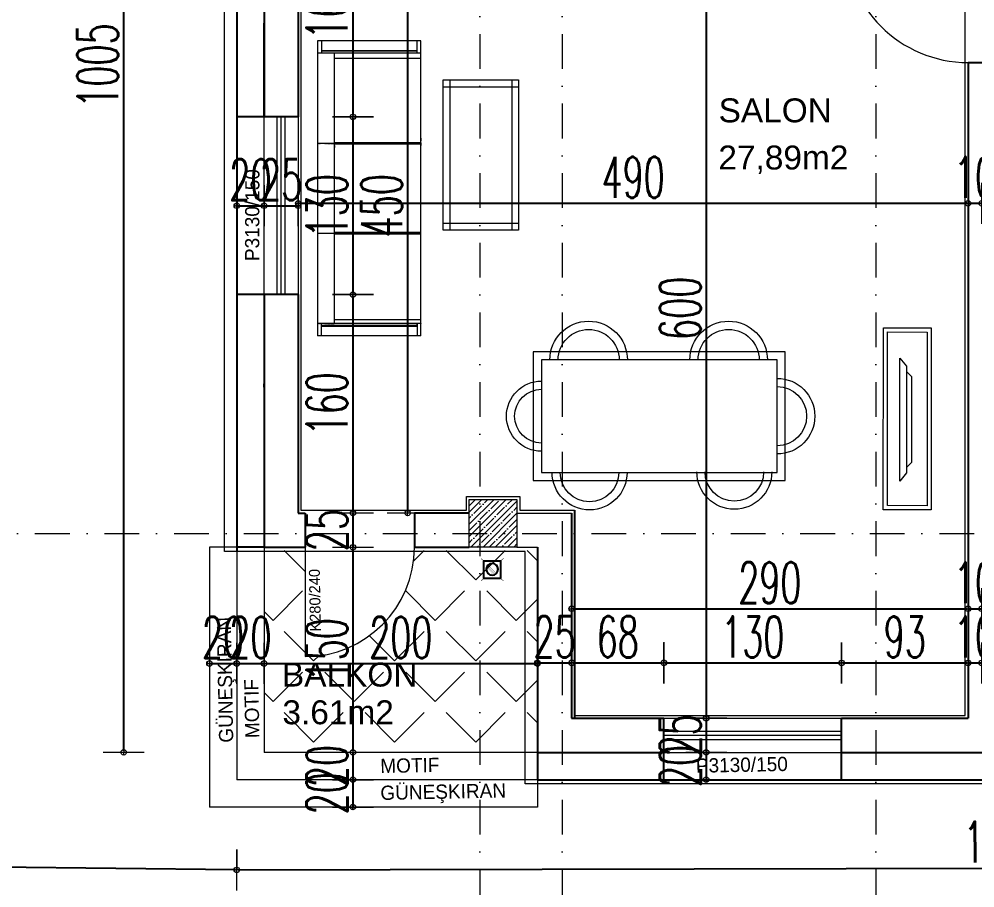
# Model space of a CAD drawing. Header units: millimetres. Extents: x -16104 to 67872, y -88009 to 12107.
# Drawn here: x 18500 to 19199, y -7693 to -7058 of the extents above; entities that cross this region are included whole.
import ezdxf

# ---------------------------------------------------------------- set-up
doc = ezdxf.new("R2010")
doc.units = ezdxf.units.MM
doc.linetypes.add('DASHDOTX2', pattern=[50.8, 25.4, -12.7, 0, -12.7])
doc.layers.get('0').update_dxf_attribs({"color": 241})
for name, color, linetype, lineweight in [('akslar', 144, 'Continuous', 20), ('bacas', 11, 'Continuous', 5), ('balkon', 6, 'Continuous', 5), ('duvar', 123, 'Continuous', 25), ('emsal&kolon', 1, 'Continuous', 5), ('kapı', 3, 'Continuous', 5), ('kolon', 1, 'Continuous', 5), ('OLCU', 54, 'Continuous', 13), ('pencere', 5, 'Continuous', 5), ('POZ', 36, 'Continuous', 18), ('SıVA', 40, 'Continuous', 9), ('tefriş', 30, 'Continuous', 5), ('ÖLÇÜ', 252, 'Continuous', 20)]:
    doc.layers.add(name, color=color, linetype=linetype, lineweight=lineweight)
doc.layers.add('tarama korıdor', color=33, linetype='Continuous')
doc.styles.add('DIM', font='Txttw.shx', dxfattribs={"width": 0.6})
doc.styles.add('M2', font='stylu.ttf', dxfattribs={"height": 10})
doc.dimstyles.new('50', dxfattribs={"dimscale": 0, "dimtxt": 30, "dimasz": 1, "dimexe": 0, "dimexo": 2, "dimgap": 4, "dimtad": 1, "dimdec": 0, "dimzin": 0, "dimdsep": 46, "dimtxsty": 'DIM', "dimblk1": 'DOT', "dimblk2": 'DOT', "dimsah": 1, "dimcen": 1.5, "dimdle": 3, "dimse1": 1, "dimse2": 1, "dimclrd": 256, "dimclre": 9, "dimclrt": 256, "dimadec": 0, "dimazin": 0, "dimtfac": 0.24, "dimtdec": 0, "dimtix": 1, "dimtmove": 2, "dimatfit": 3, "dimldrblk": 'DOT', "dimfxl": 0, "dimtolj": 1, "dimtzin": 15, "dimarcsym": 0})

# ---------------------------------------------------------------- blocks, each defined once
blk = doc.blocks.new('DFG')
at = {"layer": 'tefriş'}
for points in [[(38169.15, -3228.78), (38169.11, -3095.78), (38204.11, -3095.77), (38204.15, -3228.77)], [(38172.15, -3225.78), (38172.11, -3098.78), (38201.11, -3098.77), (38201.15, -3225.77)], [(38187.31, -3200.75), (38187.26, -3122.74), (38191.96, -3116.74), (38192.02, -3206.74)]]:
    blk.add_lwpolyline(points, close=True, dxfattribs=at)
blk.add_lwpolyline([(38187.26, -3126.64), (38183.36, -3130.59), (38183.41, -3192.9), (38187.31, -3196.85)], dxfattribs=at)
blk = doc.blocks.new('sec')
at = {"layer": 'bacas'}
for p, q in [((9731.12, -593.55), (9731.12, -669.3)), ((9731.12, -593.55), (9946.75, -593.55)), ((9731.12, -593.55), (9731.12, -669.3)), ((9736.37, -593.55), (9738.37, -593.55)), ((9736.37, -593.55), (9738.37, -593.55)), ((9739.62, -593.55), (9741.62, -593.55)), ((9739.62, -593.55), (9741.62, -593.55)), ((9740.12, -593.55), (9740.12, -669.3)), ((9740.37, -593.55), (9740.12, -593.55)), ((9740.12, -593.55), (9740.12, -669.3)), ((9740.37, -593.55), (9740.12, -593.55)), ((9743.12, -656.8), (9743.12, -593.55)), ((9743.12, -656.8), (9743.12, -593.55)), ((9797, -593.55), (9946.75, -593.55)), ((9805.56, -593.55), (9805.56, -656.8)), ((9805.56, -593.55), (9805.56, -656.8)), ((9806.12, -669.3), (9806.12, -593.55)), ((9806.12, -669.3), (9806.12, -593.55)), ((9806.62, -593.55), (9806.62, -656.8)), ((9806.62, -593.55), (9806.62, -656.8)), ((9872.37, -593.55), (9870.37, -593.55)), ((9872.37, -593.55), (9870.37, -593.55)), ((9871.18, -593.55), (9871.18, -656.8)), ((9871.62, -593.55), (9871.87, -593.55)), ((9871.62, -593.55), (9871.87, -593.55)), ((9871.87, -593.55), (9871.87, -669.3)), ((9872.25, -593.55), (9872.25, -656.8)), ((9875.62, -593.55), (9873.62, -593.55)), ((9875.62, -593.55), (9873.62, -593.55)), ((9934.26, -656.8), (9934.26, -593.55)), ((9937.83, -593.56), (9937.83, -669.31)), ((9946.83, -593.56), (9946.83, -669.31)), ((9946.83, -593.56), (9946.83, -669.31)), ((9740.12, -596.3), (9731.12, -596.3)), ((9740.12, -596.3), (9731.12, -596.3)), ((9737.12, -596.3), (9736.37, -596.3)), ((9737.12, -596.3), (9736.37, -596.3)), ((9738.12, -666.3), (9738.12, -596.3)), ((9738.12, -596.3), (9739.62, -596.3)), ((9738.12, -666.3), (9738.12, -596.3)), ((9738.12, -596.3), (9739.62, -596.3)), ((9738.37, -596.3), (9738.62, -596.3)), ((9738.37, -596.3), (9738.62, -596.3)), ((9738.62, -596.3), (9738.62, -666.3)), ((9738.62, -596.3), (9738.62, -666.3)), ((9937.75, -596.3), (9946.75, -596.3)), ((9937.75, -596.3), (9946.75, -596.3)), ((9939.33, -596.31), (9939.33, -666.31)), ((9939.33, -596.31), (9939.33, -666.31)), ((9939.83, -666.31), (9939.83, -596.31)), ((9939.83, -666.31), (9939.83, -596.31)), ((9740.12, -656.8), (9871.87, -656.8)), ((9740.12, -656.8), (9740.37, -656.8)), ((9740.12, -656.8), (9937.83, -656.8)), ((9740.12, -656.8), (9740.37, -656.8)), ((9740.12, -657.3), (9740.12, -657.05)), ((9740.12, -657.3), (9740.12, -657.05)), ((9741.62, -656.8), (9743.12, -656.8)), ((9741.62, -656.8), (9743.12, -656.8)), ((9870.37, -656.8), (9868.87, -656.8)), ((9870.37, -656.8), (9868.87, -656.8)), ((9871.87, -656.8), (9871.62, -656.8)), ((9871.87, -656.8), (9871.62, -656.8)), ((9871.87, -657.3), (9871.87, -657.05)), ((9871.87, -657.3), (9871.87, -657.05)), ((9740.12, -657.8), (9740.12, -657.55)), ((9740.12, -657.8), (9740.12, -657.55)), ((9740.12, -658.3), (9740.12, -658.05)), ((9740.12, -658.3), (9740.12, -658.05)), ((9740.12, -658.8), (9740.12, -658.55)), ((9740.12, -658.8), (9740.12, -658.55)), ((9740.12, -659.3), (9740.12, -659.05)), ((9740.12, -659.3), (9740.12, -659.05)), ((9740.12, -659.8), (9740.12, -659.55)), ((9740.12, -659.8), (9740.12, -659.55)), ((9740.12, -660.3), (9740.12, -660.05)), ((9740.12, -660.3), (9740.12, -660.05)), ((9740.12, -661.05), (9740.12, -660.55)), ((9740.12, -661.05), (9740.12, -660.55)), ((9740.12, -661.55), (9740.12, -661.3)), ((9740.12, -661.55), (9740.12, -661.3)), ((9740.12, -662.3), (9740.12, -662.05)), ((9740.12, -662.3), (9740.12, -662.05)), ((9740.12, -663.05), (9740.12, -662.8)), ((9740.12, -663.05), (9740.12, -662.8)), ((9740.12, -663.8), (9740.12, -663.55)), ((9740.12, -663.8), (9740.12, -663.55)), ((9871.87, -657.8), (9871.87, -657.55)), ((9871.87, -657.8), (9871.87, -657.55)), ((9871.87, -658.3), (9871.87, -658.05)), ((9871.87, -658.3), (9871.87, -658.05)), ((9871.87, -658.8), (9871.87, -658.55)), ((9871.87, -658.8), (9871.87, -658.55)), ((9871.87, -659.3), (9871.87, -659.05)), ((9871.87, -659.3), (9871.87, -659.05)), ((9871.87, -659.8), (9871.87, -659.55)), ((9871.87, -659.8), (9871.87, -659.55)), ((9871.87, -660.3), (9871.87, -660.05)), ((9871.87, -660.3), (9871.87, -660.05)), ((9871.87, -661.05), (9871.87, -660.55)), ((9871.87, -661.05), (9871.87, -660.55)), ((9871.87, -661.55), (9871.87, -661.3)), ((9871.87, -661.55), (9871.87, -661.3)), ((9871.87, -662.3), (9871.87, -662.05)), ((9871.87, -662.3), (9871.87, -662.05)), ((9871.87, -663.05), (9871.87, -662.8)), ((9871.87, -663.05), (9871.87, -662.8)), ((9871.87, -663.8), (9871.87, -663.55)), ((9871.87, -663.8), (9871.87, -663.55)), ((9731.12, -666.3), (9740.12, -666.3)), ((9731.12, -666.3), (9740.12, -666.3)), ((9946.83, -669.31), (9731.12, -669.3)), ((9740.12, -667.55), (9740.12, -667.3)), ((9740.12, -667.55), (9740.12, -667.3)), ((9740.12, -668.3), (9740.12, -668.05)), ((9740.12, -668.3), (9740.12, -668.05)), ((9946.83, -669.31), (9797.08, -669.31)), ((9871.87, -667.55), (9871.87, -667.3)), ((9871.87, -667.55), (9871.87, -667.3)), ((9871.87, -668.3), (9871.87, -668.05)), ((9871.87, -668.3), (9871.87, -668.05)), ((9946.83, -666.31), (9937.83, -666.31)), ((9946.83, -666.31), (9937.83, -666.31))]:
    blk.add_line(p, q, dxfattribs=at)
blk = doc.blocks.new('NEWBLOCK5')
at = {"layer": 'bacas'}
for p, q in [((1.4704, -0.1965), (0.3729, -0.1965)), ((0.3729, -0.1965), (0.3729, -0.749)), ((0.4229, -0.1965), (0.4229, -0.749)), ((1.4204, -0.1965), (1.4204, -0.749)), ((1.4704, -0.749), (1.4704, -0.1965)), ((0.3729, -0.2465), (1.4704, -0.2465)), ((1.4704, -0.7015), (0.3729, -0.7015)), ((0.3729, -0.749), (1.4704, -0.749))]:
    blk.add_line(p, q, dxfattribs=at)
blk = doc.blocks.new('rb')
at = {"layer": 'tefriş'}
for points in [[(1548.4, 487.07), (1595.5, 487.07), (1595.5, 394.92), (1548.4, 394.92)], [(1551.4, 484.07), (1592.5, 484.07), (1592.5, 397.92), (1551.4, 397.92)]]:
    blk.add_lwpolyline(points, close=True, dxfattribs=at)
for centre, radius, start, end in [((1571.95, 484.07), 12.83, 0, 180), ((1571.95, 484.07), 9.83, 0, 180), ((1551.4, 466.84), 14.18, 90, 270), ((1592.5, 466.49), 13.72, 270, 90), ((1551.4, 466.84), 11.18, 90, 270), ((1592.5, 466.49), 10.72, 270, 90), ((1551.4, 415.62), 14.18, 90, 270), ((1551.4, 415.62), 11.18, 90, 270), ((1592.29, 413.54), 13.72, 270, 90), ((1592.29, 413.54), 10.72, 270, 90), ((1571.95, 397.92), 13.83, 180, 0), ((1571.95, 397.92), 10.83, 180, 0)]:
    blk.add_arc(centre, radius, start, end, dxfattribs=at)
blk = doc.blocks.new('DOT')
for p, q in [((0, 15), (0, -15)), ((-2, 0), (0, 0)), ((2, 0), (0, 0))]:
    blk.add_line(p, q)
blk.add_circle((0, 0), 2)
blk = doc.blocks.new('*D6790')
at = {"layer": 'Defpoints', "color": 0, "transparency": 16777216}
for p in [(18704.26, -6969.56), (18704.26, -7129.31), (18744.26, -7129.31)]:
    blk.add_point(p, dxfattribs=at)
at = {"layer": 'OLCU', "lineweight": -2, "transparency": 16777216}
blk.add_line((18744.26, -6970.56), (18744.26, -7128.31), dxfattribs=at)
for p, rotation in [((18744.26, -6969.56), 90), ((18744.26, -7129.31), 270)]:
    blk.add_blockref('DOT', p, dxfattribs=dict(at, rotation=rotation))
at = {"layer": 'OLCU', "transparency": 16777216, "insert": (18725.26, -7049.44), "char_height": 30, "attachment_point": 5, "rotation": 90, "style": 'DIM'}
blk.add_mtext('\\A1;160', dxfattribs=at)
blk = doc.blocks.new('*D6791')
at = {"layer": 'Defpoints', "color": 0, "transparency": 16777216}
for p in [(18704.26, -7129.31), (18704.26, -7259.31), (18744.26, -7259.31)]:
    blk.add_point(p, dxfattribs=at)
at = {"layer": 'OLCU', "lineweight": -2, "transparency": 16777216}
blk.add_line((18744.26, -7130.31), (18744.26, -7258.31), dxfattribs=at)
for p, rotation in [((18744.26, -7129.31), 90), ((18744.26, -7259.31), 270)]:
    blk.add_blockref('DOT', p, dxfattribs=dict(at, rotation=rotation))
at = {"layer": 'OLCU', "transparency": 16777216, "insert": (18725.26, -7194.31), "char_height": 30, "attachment_point": 5, "rotation": 90, "style": 'DIM'}
blk.add_mtext('\\A1;130', dxfattribs=at)
blk = doc.blocks.new('*D6792')
at = {"layer": 'Defpoints', "color": 0, "transparency": 16777216}
for p in [(18704.26, -7259.31), (18704.26, -7419.06), (18744.26, -7419.06)]:
    blk.add_point(p, dxfattribs=at)
at = {"layer": 'OLCU', "lineweight": -2, "transparency": 16777216}
blk.add_line((18744.26, -7260.31), (18744.26, -7418.06), dxfattribs=at)
for p, rotation in [((18744.26, -7259.31), 90), ((18744.26, -7419.06), 270)]:
    blk.add_blockref('DOT', p, dxfattribs=dict(at, rotation=rotation))
at = {"layer": 'OLCU', "transparency": 16777216, "insert": (18725.26, -7339.19), "char_height": 30, "attachment_point": 5, "rotation": 90, "style": 'DIM'}
blk.add_mtext('\\A1;160', dxfattribs=at)
blk = doc.blocks.new('*D6793')
at = {"layer": 'Defpoints', "color": 0, "transparency": 16777216}
for p in [(18709.26, -7419.06), (18709.26, -7444.06), (18744.26, -7444.06)]:
    blk.add_point(p, dxfattribs=at)
at = {"layer": 'OLCU', "lineweight": -2, "transparency": 16777216}
for p, q in [((18744.26, -7418.06), (18744.26, -7417.06)), ((18744.26, -7419.06), (18744.26, -7444.06)), ((18744.26, -7445.06), (18744.26, -7446.06))]:
    blk.add_line(p, q, dxfattribs=at)
for p, rotation in [((18744.26, -7419.06), 270), ((18744.26, -7444.06), 90)]:
    blk.add_blockref('DOT', p, dxfattribs=dict(at, rotation=rotation))
at = {"layer": 'OLCU', "transparency": 16777216, "insert": (18725.26, -7431.56), "char_height": 30, "attachment_point": 5, "rotation": 90, "style": 'DIM'}
blk.add_mtext('\\A1;25', dxfattribs=at)
blk = doc.blocks.new('*D6794')
at = {"layer": 'Defpoints', "color": 0, "transparency": 16777216}
for p in [(18709.26, -7444.06), (18709.26, -7594.06), (18744.26, -7594.06)]:
    blk.add_point(p, dxfattribs=at)
at = {"layer": 'OLCU', "lineweight": -2, "transparency": 16777216}
blk.add_line((18744.26, -7445.06), (18744.26, -7593.06), dxfattribs=at)
for p, rotation in [((18744.26, -7444.06), 90), ((18744.26, -7594.06), 270)]:
    blk.add_blockref('DOT', p, dxfattribs=dict(at, rotation=rotation))
at = {"layer": 'OLCU', "transparency": 16777216, "insert": (18725.26, -7519.06), "char_height": 30, "attachment_point": 5, "rotation": 90, "style": 'DIM'}
blk.add_mtext('\\A1;150', dxfattribs=at)
blk = doc.blocks.new('*D6795')
at = {"layer": 'Defpoints', "color": 0, "transparency": 16777216}
for p in [(18744.26, -7594.06), (18744.26, -7614.06), (18745.1, -7614.06)]:
    blk.add_point(p, dxfattribs=at)
at = {"layer": 'OLCU', "lineweight": -2, "transparency": 16777216}
for p, q in [((18744.26, -7593.06), (18744.26, -7592.06)), ((18744.26, -7594.06), (18744.26, -7614.06)), ((18744.26, -7615.06), (18744.26, -7616.06))]:
    blk.add_line(p, q, dxfattribs=at)
for p, rotation in [((18744.26, -7594.06), 270), ((18744.26, -7614.06), 90)]:
    blk.add_blockref('DOT', p, dxfattribs=dict(at, rotation=rotation))
at = {"layer": 'OLCU', "transparency": 16777216, "insert": (18725.26, -7604.06), "char_height": 30, "attachment_point": 5, "rotation": 90, "style": 'DIM'}
blk.add_mtext('\\A1;20', dxfattribs=at)
blk = doc.blocks.new('*D6484')
at = {"layer": 'Defpoints', "color": 0, "transparency": 16777216}
for p in [(18744.26, -7614.06), (18744.26, -7634.06), (18744.26, -7634.06)]:
    blk.add_point(p, dxfattribs=at)
at = {"layer": 'OLCU', "lineweight": -2, "transparency": 16777216}
for p, q in [((18744.26, -7613.06), (18744.26, -7612.06)), ((18744.26, -7614.06), (18744.26, -7634.06)), ((18744.26, -7635.06), (18744.26, -7636.06))]:
    blk.add_line(p, q, dxfattribs=at)
for p, rotation in [((18744.26, -7614.06), 270), ((18744.26, -7634.06), 90)]:
    blk.add_blockref('DOT', p, dxfattribs=dict(at, rotation=rotation))
at = {"layer": 'OLCU', "transparency": 16777216, "insert": (18725.26, -7624.06), "char_height": 30, "attachment_point": 5, "rotation": 90, "style": 'DIM'}
blk.add_mtext('\\A1;20', dxfattribs=at)
blk = doc.blocks.new('*D6489')
at = {"layer": 'Defpoints', "color": 0, "transparency": 16777216}
for p in [(18784.26, -6969.56), (18784.26, -7419.06), (18784.26, -7419.06)]:
    blk.add_point(p, dxfattribs=at)
at = {"layer": 'OLCU', "lineweight": -2, "transparency": 16777216}
blk.add_line((18784.26, -6970.56), (18784.26, -7418.06), dxfattribs=at)
for p, rotation in [((18784.26, -6969.56), 90), ((18784.26, -7419.06), 270)]:
    blk.add_blockref('DOT', p, dxfattribs=dict(at, rotation=rotation))
at = {"layer": 'OLCU', "transparency": 16777216, "insert": (18765.26, -7194.31), "char_height": 30, "attachment_point": 5, "rotation": 90, "style": 'DIM'}
blk.add_mtext('\\A1;450', dxfattribs=at)
blk = doc.blocks.new('*D6825')
at = {"layer": 'Defpoints', "color": 0, "transparency": 16777216}
for p in [(18679.26, -7194.31), (18659.26, -7259.31), (18679.26, -7259.31)]:
    blk.add_point(p, dxfattribs=at)
at = {"layer": 'OLCU', "lineweight": -2, "transparency": 16777216}
for p, q in [((18658.26, -7194.31), (18657.26, -7194.31)), ((18659.26, -7194.31), (18679.26, -7194.31)), ((18680.26, -7194.31), (18681.26, -7194.31))]:
    blk.add_line(p, q, dxfattribs=at)
blk.add_blockref('DOT', (18659.26, -7194.31), dxfattribs=at)
at = {"layer": 'OLCU', "lineweight": -2, "transparency": 16777216, "rotation": 180}
blk.add_blockref('DOT', (18679.26, -7194.31), dxfattribs=at)
at = {"layer": 'OLCU', "transparency": 16777216, "insert": (18669.26, -7175.31), "char_height": 30, "attachment_point": 5, "style": 'DIM'}
blk.add_mtext('\\A1;20', dxfattribs=at)
blk = doc.blocks.new('*D6527')
at = {"layer": 'Defpoints', "color": 0, "transparency": 16777216}
for p in [(18679.26, -7194.31), (18704.26, -7194.31), (18704.26, -7194.31)]:
    blk.add_point(p, dxfattribs=at)
at = {"layer": 'OLCU', "lineweight": -2, "transparency": 16777216}
for p, q in [((18678.26, -7194.31), (18677.26, -7194.31)), ((18679.26, -7194.31), (18704.26, -7194.31)), ((18705.26, -7194.31), (18706.26, -7194.31))]:
    blk.add_line(p, q, dxfattribs=at)
blk.add_blockref('DOT', (18679.26, -7194.31), dxfattribs=at)
at = {"layer": 'OLCU', "lineweight": -2, "transparency": 16777216, "rotation": 180}
blk.add_blockref('DOT', (18704.26, -7194.31), dxfattribs=at)
at = {"layer": 'OLCU', "transparency": 16777216, "insert": (18691.76, -7175.31), "char_height": 30, "attachment_point": 5, "style": 'DIM'}
blk.add_mtext('\\A1;25', dxfattribs=at)
blk = doc.blocks.new('*D6528')
at = {"layer": 'Defpoints', "color": 0, "transparency": 16777216}
for p in [(18704.26, -7194.31), (19194.26, -7192.53), (19194.26, -7194.31)]:
    blk.add_point(p, dxfattribs=at)
at = {"layer": 'OLCU', "lineweight": -2, "transparency": 16777216}
blk.add_line((18705.26, -7192.53), (19193.26, -7192.53), dxfattribs=at)
at = {"layer": 'OLCU', "lineweight": -2, "transparency": 16777216, "rotation": 180}
blk.add_blockref('DOT', (18704.26, -7192.53), dxfattribs=at)
at = {"layer": 'OLCU', "lineweight": -2, "transparency": 16777216}
blk.add_blockref('DOT', (19194.26, -7192.53), dxfattribs=at)
at = {"layer": 'OLCU', "transparency": 16777216, "insert": (18949.26, -7173.53), "char_height": 30, "attachment_point": 5, "style": 'DIM'}
blk.add_mtext('\\A1;490', dxfattribs=at)
blk = doc.blocks.new('*D6529')
at = {"layer": 'Defpoints', "color": 0, "transparency": 16777216}
for p in [(19194.26, -7192.53), (19204.26, -7192.53), (19204.26, -7192.53)]:
    blk.add_point(p, dxfattribs=at)
at = {"layer": 'OLCU', "lineweight": -2, "transparency": 16777216}
for p, q in [((19193.26, -7192.53), (19192.26, -7192.53)), ((19194.26, -7192.53), (19204.26, -7192.53)), ((19205.26, -7192.53), (19206.26, -7192.53))]:
    blk.add_line(p, q, dxfattribs=at)
blk.add_blockref('DOT', (19194.26, -7192.53), dxfattribs=at)
at = {"layer": 'OLCU', "lineweight": -2, "transparency": 16777216, "rotation": 180}
blk.add_blockref('DOT', (19204.26, -7192.53), dxfattribs=at)
at = {"layer": 'OLCU', "transparency": 16777216, "insert": (19199.26, -7173.53), "char_height": 30, "attachment_point": 5, "style": 'DIM'}
blk.add_mtext('\\A1;10', dxfattribs=at)
blk = doc.blocks.new('*D6534')
at = {"layer": 'Defpoints', "color": 0, "transparency": 16777216}
for p in [(18639.26, -7529.06), (18659.26, -7529.06), (18659.26, -7529.06)]:
    blk.add_point(p, dxfattribs=at)
at = {"layer": 'OLCU', "lineweight": -2, "transparency": 16777216}
for p, q in [((18638.26, -7529.06), (18637.26, -7529.06)), ((18639.26, -7529.06), (18659.26, -7529.06)), ((18660.26, -7529.06), (18661.26, -7529.06))]:
    blk.add_line(p, q, dxfattribs=at)
blk.add_blockref('DOT', (18639.26, -7529.06), dxfattribs=at)
at = {"layer": 'OLCU', "lineweight": -2, "transparency": 16777216, "rotation": 180}
blk.add_blockref('DOT', (18659.26, -7529.06), dxfattribs=at)
at = {"layer": 'OLCU', "transparency": 16777216, "insert": (18649.26, -7510.06), "char_height": 30, "attachment_point": 5, "style": 'DIM'}
blk.add_mtext('\\A1;20', dxfattribs=at)
blk = doc.blocks.new('*D6826')
at = {"layer": 'Defpoints', "color": 0, "transparency": 16777216}
for p in [(18659.26, -7529.06), (18679.26, -7529.06), (18679.26, -7529.06)]:
    blk.add_point(p, dxfattribs=at)
at = {"layer": 'OLCU', "lineweight": -2, "transparency": 16777216}
for p, q in [((18658.26, -7529.06), (18657.26, -7529.06)), ((18659.26, -7529.06), (18679.26, -7529.06)), ((18680.26, -7529.06), (18681.26, -7529.06))]:
    blk.add_line(p, q, dxfattribs=at)
blk.add_blockref('DOT', (18659.26, -7529.06), dxfattribs=at)
at = {"layer": 'OLCU', "lineweight": -2, "transparency": 16777216, "rotation": 180}
blk.add_blockref('DOT', (18679.26, -7529.06), dxfattribs=at)
at = {"layer": 'OLCU', "transparency": 16777216, "insert": (18669.26, -7510.06), "char_height": 30, "attachment_point": 5, "style": 'DIM'}
blk.add_mtext('\\A1;20', dxfattribs=at)
blk = doc.blocks.new('*D6827')
at = {"layer": 'Defpoints', "color": 0, "transparency": 16777216}
for p in [(18679.26, -7454.06), (18879.26, -7454.06), (18879.26, -7529.06)]:
    blk.add_point(p, dxfattribs=at)
at = {"layer": 'OLCU', "lineweight": -2, "transparency": 16777216}
blk.add_line((18680.26, -7529.06), (18878.26, -7529.06), dxfattribs=at)
at = {"layer": 'OLCU', "lineweight": -2, "transparency": 16777216, "rotation": 180}
blk.add_blockref('DOT', (18679.26, -7529.06), dxfattribs=at)
at = {"layer": 'OLCU', "lineweight": -2, "transparency": 16777216}
blk.add_blockref('DOT', (18879.26, -7529.06), dxfattribs=at)
at = {"layer": 'OLCU', "transparency": 16777216, "insert": (18779.26, -7510.06), "char_height": 30, "attachment_point": 5, "style": 'DIM'}
blk.add_mtext('\\A1;200', dxfattribs=at)
blk = doc.blocks.new('*D6535')
at = {"layer": 'Defpoints', "color": 0, "transparency": 16777216}
for p in [(18879.26, -7528.58), (18904.26, -7528.58), (18904.26, -7528.58)]:
    blk.add_point(p, dxfattribs=at)
at = {"layer": 'OLCU', "lineweight": -2, "transparency": 16777216}
for p, q in [((18878.26, -7528.58), (18877.26, -7528.58)), ((18879.26, -7528.58), (18904.26, -7528.58)), ((18905.26, -7528.58), (18906.26, -7528.58))]:
    blk.add_line(p, q, dxfattribs=at)
blk.add_blockref('DOT', (18879.26, -7528.58), dxfattribs=at)
at = {"layer": 'OLCU', "lineweight": -2, "transparency": 16777216, "rotation": 180}
blk.add_blockref('DOT', (18904.26, -7528.58), dxfattribs=at)
at = {"layer": 'OLCU', "transparency": 16777216, "insert": (18891.76, -7509.58), "char_height": 30, "attachment_point": 5, "style": 'DIM'}
blk.add_mtext('\\A1;25', dxfattribs=at)
blk = doc.blocks.new('*D6536')
at = {"layer": 'Defpoints', "color": 0, "transparency": 16777216}
for p in [(18971.76, -7528.58), (18904.26, -7569.06), (18971.76, -7579.06)]:
    blk.add_point(p, dxfattribs=at)
at = {"layer": 'OLCU', "lineweight": -2, "transparency": 16777216}
blk.add_line((18905.26, -7528.58), (18970.76, -7528.58), dxfattribs=at)
at = {"layer": 'OLCU', "lineweight": -2, "transparency": 16777216, "rotation": 180}
blk.add_blockref('DOT', (18904.26, -7528.58), dxfattribs=at)
at = {"layer": 'OLCU', "lineweight": -2, "transparency": 16777216}
blk.add_blockref('DOT', (18971.76, -7528.58), dxfattribs=at)
at = {"layer": 'OLCU', "transparency": 16777216, "insert": (18938.01, -7509.58), "char_height": 30, "attachment_point": 5, "style": 'DIM'}
blk.add_mtext('\\A1;68', dxfattribs=at)
blk = doc.blocks.new('*D6537')
at = {"layer": 'Defpoints', "color": 0, "transparency": 16777216}
for p in [(19101.76, -7528.61), (18971.76, -7579.06), (19101.76, -7579.06)]:
    blk.add_point(p, dxfattribs=at)
at = {"layer": 'OLCU', "lineweight": -2, "transparency": 16777216}
blk.add_line((18972.76, -7528.61), (19100.76, -7528.61), dxfattribs=at)
at = {"layer": 'OLCU', "lineweight": -2, "transparency": 16777216, "rotation": 180}
blk.add_blockref('DOT', (18971.76, -7528.61), dxfattribs=at)
at = {"layer": 'OLCU', "lineweight": -2, "transparency": 16777216}
blk.add_blockref('DOT', (19101.76, -7528.61), dxfattribs=at)
at = {"layer": 'OLCU', "transparency": 16777216, "insert": (19036.76, -7509.61), "char_height": 30, "attachment_point": 5, "style": 'DIM'}
blk.add_mtext('\\A1;130', dxfattribs=at)
blk = doc.blocks.new('*D6538')
at = {"layer": 'Defpoints', "color": 0, "transparency": 16777216}
for p in [(19101.76, -7528.61), (19194.26, -7528.61), (19194.26, -7528.61)]:
    blk.add_point(p, dxfattribs=at)
at = {"layer": 'OLCU', "lineweight": -2, "transparency": 16777216}
blk.add_line((19102.76, -7528.61), (19193.26, -7528.61), dxfattribs=at)
at = {"layer": 'OLCU', "lineweight": -2, "transparency": 16777216, "rotation": 180}
blk.add_blockref('DOT', (19101.76, -7528.61), dxfattribs=at)
at = {"layer": 'OLCU', "lineweight": -2, "transparency": 16777216}
blk.add_blockref('DOT', (19194.26, -7528.61), dxfattribs=at)
at = {"layer": 'OLCU', "transparency": 16777216, "insert": (19148.01, -7509.61), "char_height": 30, "attachment_point": 5, "style": 'DIM'}
blk.add_mtext('\\A1;93', dxfattribs=at)
blk = doc.blocks.new('*D6539')
at = {"layer": 'Defpoints', "color": 0, "transparency": 16777216}
for p in [(19194.26, -7528.61), (19204.26, -7528.61), (19204.26, -7528.61)]:
    blk.add_point(p, dxfattribs=at)
at = {"layer": 'OLCU', "lineweight": -2, "transparency": 16777216}
for p, q in [((19193.26, -7528.61), (19192.26, -7528.61)), ((19194.26, -7528.61), (19204.26, -7528.61)), ((19205.26, -7528.61), (19206.26, -7528.61))]:
    blk.add_line(p, q, dxfattribs=at)
blk.add_blockref('DOT', (19194.26, -7528.61), dxfattribs=at)
at = {"layer": 'OLCU', "lineweight": -2, "transparency": 16777216, "rotation": 180}
blk.add_blockref('DOT', (19204.26, -7528.61), dxfattribs=at)
at = {"layer": 'OLCU', "transparency": 16777216, "insert": (19199.26, -7509.61), "char_height": 30, "attachment_point": 5, "style": 'DIM'}
blk.add_mtext('\\A1;10', dxfattribs=at)
blk = doc.blocks.new('*D6545')
at = {"layer": 'Defpoints', "color": 0, "transparency": 16777216}
for p in [(18904.26, -7489.06), (19194.26, -7489.06), (19194.26, -7489.06)]:
    blk.add_point(p, dxfattribs=at)
at = {"layer": 'OLCU', "lineweight": -2, "transparency": 16777216}
blk.add_line((18905.26, -7489.06), (19193.26, -7489.06), dxfattribs=at)
at = {"layer": 'OLCU', "lineweight": -2, "transparency": 16777216, "rotation": 180}
blk.add_blockref('DOT', (18904.26, -7489.06), dxfattribs=at)
at = {"layer": 'OLCU', "lineweight": -2, "transparency": 16777216}
blk.add_blockref('DOT', (19194.26, -7489.06), dxfattribs=at)
at = {"layer": 'OLCU', "transparency": 16777216, "insert": (19049.26, -7470.06), "char_height": 30, "attachment_point": 5, "style": 'DIM'}
blk.add_mtext('\\A1;290', dxfattribs=at)
blk = doc.blocks.new('*D6546')
at = {"layer": 'Defpoints', "color": 0, "transparency": 16777216}
for p in [(19194.26, -7489.06), (19204.26, -7489.06), (19204.26, -7489.06)]:
    blk.add_point(p, dxfattribs=at)
at = {"layer": 'OLCU', "lineweight": -2, "transparency": 16777216}
for p, q in [((19193.26, -7489.06), (19192.26, -7489.06)), ((19194.26, -7489.06), (19204.26, -7489.06)), ((19205.26, -7489.06), (19206.26, -7489.06))]:
    blk.add_line(p, q, dxfattribs=at)
blk.add_blockref('DOT', (19194.26, -7489.06), dxfattribs=at)
at = {"layer": 'OLCU', "lineweight": -2, "transparency": 16777216, "rotation": 180}
blk.add_blockref('DOT', (19204.26, -7489.06), dxfattribs=at)
at = {"layer": 'OLCU', "transparency": 16777216, "insert": (19199.26, -7470.06), "char_height": 30, "attachment_point": 5, "style": 'DIM'}
blk.add_mtext('\\A1;10', dxfattribs=at)
blk = doc.blocks.new('*D6708')
at = {"layer": 'Defpoints', "color": 0, "transparency": 16777216}
for p in [(19784.26, -7677.27), (19784.26, -7677.27), (18659.26, -7680.01)]:
    blk.add_point(p, dxfattribs=at)
at = {"layer": 'OLCU', "lineweight": -2, "transparency": 16777216}
blk.add_line((18660.26, -7680.01), (19783.26, -7677.27), dxfattribs=at)
for p, rotation in [((19784.26, -7677.27), 0.1399202823359238), ((18659.26, -7680.01), 180.1399202823359)]:
    blk.add_blockref('DOT', p, dxfattribs=dict(at, rotation=rotation))
at = {"layer": 'OLCU', "transparency": 16777216, "insert": (19221.72, -7659.64), "char_height": 30, "attachment_point": 5, "rotation": 0.13992, "style": 'DIM'}
blk.add_mtext('\\A1;1125', dxfattribs=at)
blk = doc.blocks.new('A$C412C2498')
at = {"color": 5, "const_width": 0.6}
for points in [[(3.6, 24.3), (0.2, 27)], [(23.8, 24.3), (27.3, 27)], [(3.6, 3), (0.2, 0.2)], [(23.8, 3), (27.3, 0.2)]]:
    blk.add_lwpolyline(points, dxfattribs=at)
at = {"color": 5}
blk.add_lwpolyline([(23.8, 24.3), (3.6, 24.3), (3.6, 3), (23.8, 3)], close=True, dxfattribs=at)
at = {"const_width": 0.1}
for points in [[(6.7, 12.2), (14.6, 20.2)], [(6.8, 14.5), (12.4, 20.1)], [(7.1, 10.4), (16.4, 19.7)], [(7.9, 9.1), (17.8, 19)], [(8.8, 8), (18.9, 18.1)], [(10, 7.1), (19.8, 16.9)], [(11.3, 6.4), (20.4, 15.6)], [(13, 6), (20.8, 13.8)], [(14.8, 6.1), (20.8, 12.1)], [(17.4, 7), (19.8, 9.4)]]:
    blk.add_lwpolyline(points, dxfattribs=at)
blk.add_circle((13.7, 13.1), 7.12)
blk = doc.blocks.new('A$C5E2C1EC0')
at = {"xscale": 0.6105719971092185, "yscale": 0.6105719971092185, "zscale": 0.6105719971092185}
blk.add_blockref('A$C412C2498', (0, 0), dxfattribs=at)
blk = doc.blocks.new('*D6443')
at = {"layer": 'Defpoints', "color": 0, "transparency": 16777216}
for p in [(18027.26, -7672.63), (18027.26, -7672.63), (18659.26, -7680.01)]:
    blk.add_point(p, dxfattribs=at)
at = {"layer": 'OLCU', "lineweight": -2, "transparency": 16777216}
blk.add_line((18658.26, -7680), (18028.26, -7672.65), dxfattribs=at)
for p, rotation in [((18027.26, -7672.63), 179.3311844585351), ((18659.26, -7680.01), 359.3311844585351)]:
    blk.add_blockref('DOT', p, dxfattribs=dict(at, rotation=rotation))
at = {"layer": 'OLCU', "transparency": 16777216, "insert": (18343.48, -7657.32), "char_height": 30, "attachment_point": 5, "rotation": 359.33118, "style": 'DIM'}
blk.add_mtext('\\A1;632', dxfattribs=at)
blk = doc.blocks.new('*D6754')
at = {"layer": 'Defpoints', "color": 0, "transparency": 16777216}
for p in [(18576.55, -6589.56), (18679.26, -6589.56), (18679.26, -7594.06)]:
    blk.add_point(p, dxfattribs=at)
at = {"layer": 'OLCU', "lineweight": -2, "transparency": 16777216}
blk.add_line((18576.55, -7593.06), (18576.55, -6590.56), dxfattribs=at)
for p, rotation in [((18576.55, -6589.56), 90), ((18576.55, -7594.06), 270)]:
    blk.add_blockref('DOT', p, dxfattribs=dict(at, rotation=rotation))
at = {"layer": 'OLCU', "transparency": 16777216, "insert": (18557.55, -7091.81), "char_height": 30, "attachment_point": 5, "rotation": 90, "style": 'DIM'}
blk.add_mtext('\\A1;1005', dxfattribs=at)
blk = doc.blocks.new('*D6737')
at = {"layer": 'Defpoints', "color": 0, "transparency": 16777216}
for p in [(19002.68, -6969.56), (19002.68, -7569.06), (19002.68, -7569.06)]:
    blk.add_point(p, dxfattribs=at)
at = {"layer": 'OLCU', "lineweight": -2, "transparency": 16777216}
blk.add_line((19002.68, -6970.56), (19002.68, -7568.06), dxfattribs=at)
for p, rotation in [((19002.68, -6969.56), 90), ((19002.68, -7569.06), 270)]:
    blk.add_blockref('DOT', p, dxfattribs=dict(at, rotation=rotation))
at = {"layer": 'OLCU', "transparency": 16777216, "insert": (18983.68, -7269.31), "char_height": 30, "attachment_point": 5, "rotation": 90, "style": 'DIM'}
blk.add_mtext('\\A1;600', dxfattribs=at)
blk = doc.blocks.new('*D6738')
at = {"layer": 'Defpoints', "color": 0, "transparency": 16777216}
for p in [(19002.68, -7569.06), (19002.68, -7594.06), (19002.68, -7594.06)]:
    blk.add_point(p, dxfattribs=at)
at = {"layer": 'OLCU', "lineweight": -2, "transparency": 16777216}
for p, q in [((19002.68, -7568.06), (19002.68, -7567.06)), ((19002.68, -7569.06), (19002.68, -7594.06)), ((19002.68, -7595.06), (19002.68, -7596.06))]:
    blk.add_line(p, q, dxfattribs=at)
for p, rotation in [((19002.68, -7569.06), 270), ((19002.68, -7594.06), 90)]:
    blk.add_blockref('DOT', p, dxfattribs=dict(at, rotation=rotation))
at = {"layer": 'OLCU', "transparency": 16777216, "insert": (18983.68, -7581.56), "char_height": 30, "attachment_point": 5, "rotation": 90, "style": 'DIM'}
blk.add_mtext('\\A1;25', dxfattribs=at)
blk = doc.blocks.new('*D6739')
at = {"layer": 'Defpoints', "color": 0, "transparency": 16777216}
for p in [(19002.68, -7594.06), (19002.68, -7614.06), (19002.68, -7614.06)]:
    blk.add_point(p, dxfattribs=at)
at = {"layer": 'OLCU', "lineweight": -2, "transparency": 16777216}
for p, q in [((19002.68, -7593.06), (19002.68, -7592.06)), ((19002.68, -7594.06), (19002.68, -7614.06)), ((19002.68, -7615.06), (19002.68, -7616.06))]:
    blk.add_line(p, q, dxfattribs=at)
for p, rotation in [((19002.68, -7594.06), 270), ((19002.68, -7614.06), 90)]:
    blk.add_blockref('DOT', p, dxfattribs=dict(at, rotation=rotation))
at = {"layer": 'OLCU', "transparency": 16777216, "insert": (18983.68, -7604.06), "char_height": 30, "attachment_point": 5, "rotation": 90, "style": 'DIM'}
blk.add_mtext('\\A1;20', dxfattribs=at)

msp = doc.modelspace()

# ---------------------------------------------------------------- hatches: boundary and pattern name
at = {"layer": 'kolon'}
h = msp.add_hatch(dxfattribs=at)
h.set_pattern_fill('ANSI35,_O', color=256)
h.set_pattern_definition([(45, (-2777.169, -11854.48), (-4.490128, 4.490128), []), (45, (-2772.6786, -11854.48), (-4.490128, 4.490128), [7.9375, -1.5875, 0, -1.5875])])
h.paths.add_polyline_path([(18864.26, -7444.06), (18864.26, -7409.06), (18829.26, -7409.06), (18829.26, -7444.06)])
at = {"layer": 'ÖLÇÜ'}
h = msp.add_hatch(dxfattribs=at)
h.set_pattern_fill('ANGLE,_O', color=256, scale=6, angle=45)
h.set_pattern_definition([(45, (3601.717, 0), (-29.63485, 29.63485), [30.48, -11.43]), (135, (3601.717, 0), (-29.63485, -29.63485), [30.48, -11.43])])
h.paths.add_polyline_path([(18879.26, -7444.06), (18864.26, -7444.06), (18837.22, -7444.06), (18837.22, -7594.06), (18879.26, -7594.06)])
h.paths.add_polyline_path([(18837.22, -7444.06), (18829.26, -7444.06), (18789.26, -7444.06, -0.414214), (18709.26, -7524.06), (18709.26, -7444.06), (18679.26, -7444.06), (18679.26, -7594.06), (18837.22, -7594.06)])
h.paths.add_polyline_path([(18702.76, -7547.99), (18702.76, -7490.13), (18747.76, -7490.13), (18747.76, -7547.99)], flags=24)
h.paths.add_polyline_path([(18702.76, -7626.13), (18702.76, -7581.99), (18747.76, -7581.99), (18747.76, -7626.13)], flags=9)
h.paths.add_polyline_path([(18647.19, -7487.56), (18691.33, -7487.56), (18691.33, -7532.56), (18647.19, -7532.56)], flags=9)
h.paths.add_polyline_path([(18748.62, -7487.56), (18809.9, -7487.56), (18809.9, -7532.56), (18748.62, -7532.56)], flags=25)
h.paths.add_polyline_path([(18690.61, -7551.49), (18778.59, -7551.49), (18778.59, -7578.12), (18690.61, -7578.12)], flags=24)
h.paths.add_polyline_path([(18691.71, -7523.68), (18795.85, -7523.68), (18795.85, -7550.54), (18691.71, -7550.54)], flags=24)

# ---------------------------------------------------------------- linework, layer by layer
at = {"layer": 'akslar', "linetype": 'DASHDOTX2'}
for p, q in [((18837.22, -5134.56), (18837.22, -7944.06)), ((18897.26, -5134.56), (18897.26, -7944.06)), ((19126.76, -5134.56), (19126.76, -7944.06)), ((17697.26, -7434.06), (20747.26, -7434.06))]:
    msp.add_line(p, q, dxfattribs=at)
at = {"layer": 'balkon'}
for p, q in [((18639.26, -7444.06), (18639.26, -7634.06)), ((18659.26, -7444.06), (18639.26, -7444.06)), ((18659.26, -7444.06), (18659.26, -7614.06)), ((18679.26, -7444.06), (18679.26, -7594.06)), ((18879.26, -7594.06), (18679.26, -7594.06)), ((18879.26, -7614.06), (18659.26, -7614.06)), ((18879.26, -7614.06), (18879.26, -7634.06)), ((18879.26, -7634.06), (18639.26, -7634.06))]:
    msp.add_line(p, q, dxfattribs=at)
at = {"layer": 'duvar'}
for p, q in [((18659.26, -6654.56), (18659.26, -7259.31)), ((18659.26, -6904.56), (18659.26, -7129.31)), ((18679.26, -6904.56), (18679.26, -7129.31)), ((18679.26, -6930.81), (18679.26, -7060.81)), ((18704.26, -6969.56), (18704.26, -7129.31)), ((18679.26, -7129.31), (18679.26, -7060.81)), ((18679.26, -7060.81), (18679.26, -7129.31)), ((19194.26, -7089.56), (19194.26, -7417.06)), ((19194.26, -7089.56), (19194.26, -7569.06)), ((19194.26, -7089.56), (19204.26, -7089.56)), ((18704.26, -7129.31), (18659.26, -7129.31)), ((18659.26, -7259.31), (18659.26, -7447.06)), ((18704.26, -7259.31), (18659.26, -7259.31)), ((18679.26, -7259.31), (18679.26, -7444.06)), ((18679.26, -7259.31), (18679.26, -7444.06)), ((18704.26, -7259.31), (18704.26, -7419.06)), ((18679.26, -7294.56), (18679.26, -7444.06)), ((18679.26, -7327.06), (18679.26, -7324.56)), ((18906.26, -7417.06), (18906.26, -7569.06)), ((18704.26, -7419.06), (18709.26, -7419.06)), ((18709.26, -7419.06), (18709.26, -7444.06)), ((18789.26, -7419.06), (18789.26, -7444.06)), ((18829.26, -7419.06), (18789.26, -7419.06)), ((18904.26, -7419.06), (18904.26, -7569.06)), ((18679.26, -7444.06), (18659.26, -7444.06)), ((18679.26, -7444.06), (18709.26, -7444.06)), ((18789.26, -7444.06), (18829.26, -7444.06)), ((18879.26, -7444.06), (18879.26, -7614.06)), ((18904.26, -7569.06), (18971.76, -7569.06)), ((18971.76, -7614.06), (18971.76, -7569.06)), ((19101.76, -7569.06), (19194.26, -7569.06)), ((19101.76, -7614.06), (19101.76, -7569.06)), ((19189.26, -7569.06), (19194.26, -7569.06)), ((18879.26, -7594.06), (18971.76, -7594.06)), ((19101.76, -7594.06), (19194.26, -7594.06)), ((19194.26, -7594.06), (19356.76, -7594.06)), ((18879.26, -7614.06), (18971.76, -7614.06)), ((18971.76, -7614.06), (19486.76, -7614.06)), ((19101.76, -7614.06), (19356.76, -7614.06))]:
    msp.add_line(p, q, dxfattribs=at)
at = {"layer": 'emsal&kolon'}
msp.add_lwpolyline([(18829.26, -7444.06), (18829.26, -7409.06), (18864.26, -7409.06), (18864.26, -7444.06), (18829.26, -7444.06)], dxfattribs=at)
at = {"layer": 'kapı'}
msp.add_line((18709.26, -7444.06), (18709.26, -7524.06), dxfattribs=at)
for centre, radius, start, end in [((19194.26, -6999.56), 90, 180, 270), ((18709.26, -7444.06), 80, 270, 0)]:
    msp.add_arc(centre, radius, start, end, dxfattribs=at)
at = {"layer": 'pencere'}
for p, q in [((18679.26, -7259.31), (18679.26, -7129.31)), ((18688.76, -7259.31), (18688.76, -7129.31)), ((18691.76, -7259.31), (18691.76, -7129.31)), ((18694.76, -7259.31), (18694.76, -7129.31)), ((18704.26, -7129.31), (18704.26, -7259.31)), ((18971.76, -7569.06), (19101.76, -7569.06)), ((18971.76, -7578.56), (19101.76, -7578.56)), ((18971.76, -7581.56), (19101.76, -7581.56)), ((18971.76, -7584.56), (19101.76, -7584.56)), ((18971.76, -7594.06), (19101.76, -7594.06))]:
    msp.add_line(p, q, dxfattribs=at)
at = {"layer": 'SıVA'}
for points in [[(19787.26, -6842.56), (19787.26, -7357.06), (19652.26, -7357.06), (19652.26, -7617.06), (18870.26, -7617.06), (18870.26, -7447.06), (18650.26, -7447.06), (18650.26, -6592.56), (18188.26, -6592.56), (18188.26, -6077.87), (18018.26, -6077.87), (18018.26, -5625.56), (18308.26, -5625.56), (18308.26, -5455.56), (20130.26, -5455.56), (20130.26, -5625.56), (20420.26, -5625.56), (20420.26, -6077.87), (20250.26, -6077.87), (20250.26, -6572.56), (20090.26, -6572.56), (20090.26, -6842.56)], [(18906.26, -7567.06), (19192.26, -7567.06), (19192.26, -7089.56), (19192.26, -6971.56), (18881.26, -6971.56), (18881.26, -6986.56), (18827.26, -6986.56), (18827.26, -6971.56), (18706.26, -6971.56), (18706.26, -7129.31), (18706.26, -7417.06), (18827.26, -7417.06), (18827.26, -7407.06), (18866.26, -7407.06), (18866.26, -7417.06), (18906.26, -7417.06)]]:
    msp.add_lwpolyline(points, close=True, dxfattribs=at)
at = {"layer": 'ÖLÇÜ'}
for p, q in [((18864.26, -7419.06), (18904.26, -7419.06)), ((18864.26, -7444.06), (18879.26, -7444.06))]:
    msp.add_line(p, q, dxfattribs=at)

# ---------------------------------------------------------------- block references
at = {"ltscale": 50, "xscale": -1, "rotation": 180}
msp.add_blockref('A$C5E2C1EC0', (18837.75, -7452.17), dxfattribs=at)
at = {"layer": 'duvar', "xscale": -1, "rotation": 270}
msp.add_blockref('sec', (19387.53, -17020.56), dxfattribs=at)
at = {"layer": 'pencere', "xscale": -2, "yscale": 2, "zscale": 2, "rotation": 90}
msp.add_blockref('rb', (19850.36, -4204.3), dxfattribs=at)
at = {"layer": 'tarama korıdor', "rotation": 179.9413690343666}
msp.add_blockref('DFG', (57333.17, -10551.49), dxfattribs=at)
at = {"layer": 'tefriş', "xscale": -100, "yscale": 100, "zscale": 100, "rotation": 90}
msp.add_blockref('NEWBLOCK5', (18790.57, -7065.02), dxfattribs=at)

# ---------------------------------------------------------------- texts
at = {"layer": 'emsal&kolon', "char_height": 17.5, "width": 1076.8413, "attachment_point": 9}
for s, insert in [('{\\fArial|b0|i0|c162|p34;SALON}', (19094.63, -7133.56)), ('{\\fArial|b0|i0|c162|p34;27,89m2}', (19106.73, -7171.05)), ('{\\fArial|b0|i0|c162|p34;BALKON}', (18791.48, -7546.17)), ('{\\fArial|b0|i0|c162|p34;3.61m2}', (18774.21, -7573.75))]:
    msp.add_mtext(s, dxfattribs=dict(at, insert=insert))
at = {"layer": 'POZ', "style": 'M2', "flags": 4}
for tag, p, height, rotation in [('P3130/150', (18675.69, -7234.8), 10.4, 89.83596), ('K280/240', (18720.84, -7505.66), 8, 90.99934), ('GÜNEŞKIRAN', (18656.77, -7586.88), 10.4, 91.13919), ('MOTIF', (18675.89, -7583.56), 10.4, 91.13919), ('MOTIF', (18764.36, -7609.22), 10.4, 1.13919), ('P3130/150', (18995.24, -7608.99), 10.4, 1.13919), ('GÜNEŞKIRAN', (18764.43, -7628.9), 10.4, 1.13919)]:
    msp.add_attdef(tag, p, 'K1 80/210', height=height, rotation=rotation, dxfattribs=at)

# ---------------------------------------------------------------- dimensions: what is measured, and where the dimension line sits
at = {"layer": 'OLCU'}
for p1, p2, distance, picture, middle in [((18679.26170542, -7594.06011155), (18679.26170542, -6589.56011155), 102.70769654, '*D6754', (18557.55400888, -7091.81011155)), ((19002.68, -7569.06), (19002.68, -7594.06), 0, '*D6738', (18983.68, -7581.56)), ((18659.26, -7680.01), (18027.26, -7672.63), 0, '*D6443', (18343.48, -7657.32)), ((18659.26, -7680.01), (19784.26, -7677.27), 0, '*D6708', (19221.72, -7659.64))]:
    dim = msp.add_aligned_dim(p1=p1, p2=p2, distance=distance, dimstyle='50', override={"dimscale": 1}, dxfattribs=at)
    dim.commit()
    dim.dimension.update_dxf_attribs({"geometry": picture, "text_midpoint": middle})
for base, p1, p2, picture, middle in [((18744.26, -7129.31), (18704.26, -6969.56), (18704.26, -7129.31), '*D6790', (18725.26, -7049.44)), ((18784.26170542, -7419.06011155), (18784.26170542, -6969.56011155), (18784.26170542, -7419.06011155), '*D6489', (18765.26170542, -7194.31011155)), ((19002.67975452, -7569.06011155), (19002.67975452, -6969.56011155), (19002.67975452, -7569.06011155), '*D6737', (18983.67975452, -7269.31011155)), ((18744.26, -7259.31), (18704.26, -7129.31), (18704.26, -7259.31), '*D6791', (18725.26, -7194.31)), ((18744.26, -7419.06), (18704.26, -7259.31), (18704.26, -7419.06), '*D6792', (18725.26, -7339.19)), ((18744.26, -7444.06), (18709.26, -7419.06), (18709.26, -7444.06), '*D6793', (18725.26, -7431.56)), ((18744.26, -7594.06), (18709.26, -7444.06), (18709.26, -7594.06), '*D6794', (18725.26, -7519.06)), ((18744.26, -7614.06), (18744.26, -7594.06), (18745.1, -7614.06), '*D6795', (18725.26, -7604.06)), ((19002.68, -7614.06), (19002.68, -7594.06), (19002.68, -7614.06), '*D6739', (18983.68, -7604.06)), ((18744.26, -7634.06), (18744.26, -7614.06), (18744.26, -7634.06), '*D6484', (18725.26, -7624.06))]:
    dim = msp.add_linear_dim(base=base, p1=p1, p2=p2, angle=90, dimstyle='50', override={"dimscale": 1}, dxfattribs=at)
    dim.commit()
    dim.dimension.update_dxf_attribs({"geometry": picture, "text_midpoint": middle})
for base, p1, p2, picture, middle in [((18679.26, -7194.31), (18659.26, -7259.31), (18679.26, -7259.31), '*D6825', (18669.26, -7175.31)), ((18704.26, -7194.31), (18679.26, -7194.31), (18704.26, -7194.31), '*D6527', (18691.76, -7175.31)), ((19194.26, -7192.53), (18704.26, -7194.31), (19194.26, -7194.31), '*D6528', (18949.26, -7173.53)), ((19204.26, -7192.53), (19194.26, -7192.53), (19204.26, -7192.53), '*D6529', (19199.26, -7173.53)), ((19194.26, -7489.06), (18904.26, -7489.06), (19194.26, -7489.06), '*D6545', (19049.26, -7470.06)), ((19204.26, -7489.06), (19194.26, -7489.06), (19204.26, -7489.06), '*D6546', (19199.26, -7470.06)), ((18879.26, -7529.06), (18679.26, -7454.06), (18879.26, -7454.06), '*D6827', (18779.26, -7510.06)), ((18659.26, -7529.06), (18639.26, -7529.06), (18659.26, -7529.06), '*D6534', (18649.26, -7510.06)), ((18679.26, -7529.06), (18659.26, -7529.06), (18679.26, -7529.06), '*D6826', (18669.26, -7510.06)), ((18904.26, -7528.58), (18879.26, -7528.58), (18904.26, -7528.58), '*D6535', (18891.76, -7509.58)), ((18971.76170542, -7528.58009601), (18904.26170542, -7569.06011155), (18971.76170542, -7579.06011155), '*D6536', (18938.01170542, -7509.58009601)), ((19101.76, -7528.61), (18971.76, -7579.06), (19101.76, -7579.06), '*D6537', (19036.76, -7509.61)), ((19194.26170542, -7528.61093838), (19101.76170542, -7528.61093838), (19194.26170542, -7528.61093838), '*D6538', (19148.01170542, -7509.61093838)), ((19204.26, -7528.61), (19194.26, -7528.61), (19204.26, -7528.61), '*D6539', (19199.26, -7509.61))]:
    dim = msp.add_linear_dim(base=base, p1=p1, p2=p2, dimstyle='50', override={"dimscale": 1}, dxfattribs=at)
    dim.commit()
    dim.dimension.update_dxf_attribs({"geometry": picture, "text_midpoint": middle})

doc.saveas('drawing.dxf')
